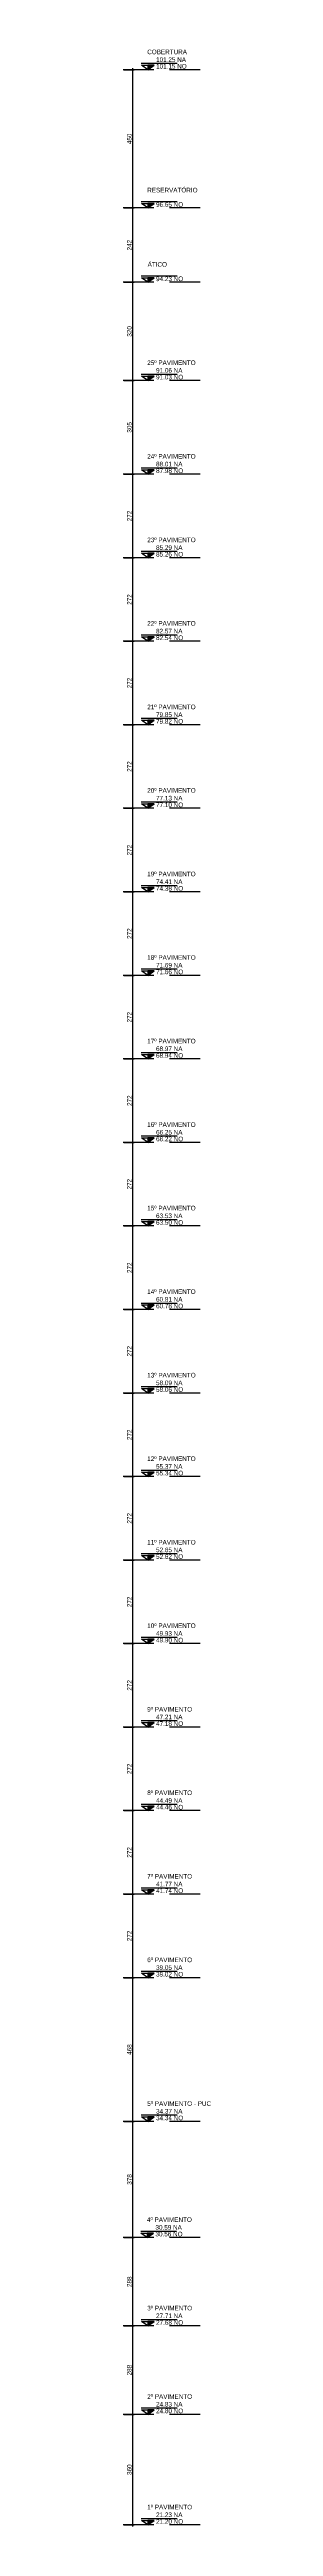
# Model space of a CAD drawing. Header units: metres. Extents: x -9138 to -7768, y 20 to 184.
# Drawn here: x -8618.1 to -8615.6, y 21.1 to 101.8 of the extents above; entities that cross this region are included whole.
import ezdxf
from ezdxf.enums import TextEntityAlignment as Align

# ---------------------------------------------------------------- set-up
doc = ezdxf.new("R2010")
doc.units = ezdxf.units.M
doc.linetypes.add('CTE ELEV$0$DASHEDX2', pattern=[1.5, 1, -0.5])
for name, color, linetype in [('ARQ-DIM EMBASAM', 2, 'Continuous'), ('CTE ELEV$0$ARQ-DIM', 2, 'Continuous'), ('CTE ELEV$0$ARQ-PRJ', 7, 'CTE ELEV$0$DASHEDX2'), ('CTE ELEV$0$ARQ-SIM', 1, 'Continuous')]:
    doc.layers.add(name, color=color, linetype=linetype)
doc.styles.add('CTE ELEV$0$Adesa', font='ARIALN.TTF')
doc.dimstyles.new('CTE ELEV$0$ADESA 1-0050', dxfattribs={"dimtxt": 0.1, "dimasz": 0.1, "dimexe": 0.05, "dimexo": 0.05, "dimgap": 0.03, "dimtad": 1, "dimdec": 1, "dimlfac": 100, "dimzin": 12, "dimtxsty": 'CTE ELEV$0$Adesa', "dimblk": 'CTE ELEV$0$_DotSmall', "dimcen": 1, "dimdle": 0.05, "dimclrd": 1, "dimclre": 1, "dimclrt": 256, "dimazin": 3, "dimtm": 1e-09, "dimtfac": 1, "dimtdec": 1, "dimtmove": 1, "dimatfit": 0, "dimldrblk": 'CTE ELEV$0$_DotSmall', "dimfxl": 0.8, "dimtvp": 2, "dimtolj": 1, "dimtzin": 0, "dimarcsym": 0})

# ---------------------------------------------------------------- blocks, each defined once
blk = doc.blocks.new('*U284')
h = blk.add_hatch()
h.set_pattern_fill('ANSI31', color=1, scale=0.00375, style=0)
h.set_pattern_definition([(45, (18.99673, 94.672672), (-0.0084189901, 0.0084189901), [])])
h.paths.add_polyline_path([(0.206, 0.146), (0.001, 0.146), (0, 0)])
at = {"color": 1}
blk.add_line((-0.213, 0.21), (0.95, 0.21), dxfattribs=at)
for points in [[(-0.205, 0.146), (0.001, 0.146), (0, 0), (-0.205, 0.146)], [(0.207, 0.146), (0.001, 0.146), (0, 0), (0.207, 0.146)]]:
    blk.add_lwpolyline(points, close=True, dxfattribs=at)
at = {"color": 1, "style": 'CTE ELEV$0$Adesa'}
blk.add_attdef('PAVIMENTO_001', (-0.02, 0.506), '', height=0.15, dxfattribs=at)
at = {"color": 3, "style": 'CTE ELEV$0$Adesa'}
blk.add_attdef('NA', text='', height=0.15, dxfattribs=at).set_placement((0.267, 0.21), align=Align.BOTTOM_LEFT)
blk.add_attdef('NO', text='', height=0.15, dxfattribs=at).set_placement((0.267, 0.188), align=Align.TOP_LEFT)
blk = doc.blocks.new('CTE ELEV$0$_DotSmall')
at = {"color": 0, "linetype": 'ByBlock', "const_width": 0.5}
blk.add_lwpolyline([(-0.0625, 0, 1), (0.0625, 0, 1)], format="xyb", close=True, dxfattribs=at)
blk = doc.blocks.new('*D571')
at = {"layer": 'CTE ELEV$0$ARQ-DIM', "color": 1, "lineweight": -2, "transparency": 16777216}
for p, q in [((-8618.08, 24.8), (-8617.746, 24.8)), ((-8617.796, 24.85), (-8617.796, 21.15)), ((-8618.08, 21.2), (-8617.746, 21.2))]:
    blk.add_line(p, q, dxfattribs=at)
at = {"layer": 'Defpoints', "color": 0, "transparency": 16777216}
for p in [(-8618.13, 24.8), (-8618.13, 21.2), (-8617.796, 21.2)]:
    blk.add_point(p, dxfattribs=at)
at = {"layer": 'CTE ELEV$0$ARQ-DIM', "color": 1, "lineweight": -2, "transparency": 16777216, "xscale": 0.1, "yscale": 0.1, "zscale": 0.1}
for p, rotation in [((-8617.796, 24.8), 90), ((-8617.796, 21.2), 270)]:
    blk.add_blockref('CTE ELEV$0$_DotSmall', p, dxfattribs=dict(at, rotation=rotation))
at = {"layer": 'CTE ELEV$0$ARQ-DIM', "transparency": 16777216, "insert": (-8617.902, 23), "char_height": 0.1, "attachment_point": 5, "rotation": 90, "style": 'CTE ELEV$0$Adesa'}
blk.add_mtext('\\A1;{\\H1.5x;360}', dxfattribs=at)
blk = doc.blocks.new('*D572')
at = {"layer": 'CTE ELEV$0$ARQ-DIM', "color": 1, "lineweight": -2, "transparency": 16777216}
for p, q in [((-8618.08, 27.68), (-8617.746, 27.68)), ((-8617.796, 27.73), (-8617.796, 24.75)), ((-8618.08, 24.8), (-8617.746, 24.8))]:
    blk.add_line(p, q, dxfattribs=at)
at = {"layer": 'Defpoints', "color": 0, "transparency": 16777216}
for p in [(-8618.13, 27.68), (-8618.13, 24.8), (-8617.796, 24.8)]:
    blk.add_point(p, dxfattribs=at)
at = {"layer": 'CTE ELEV$0$ARQ-DIM', "color": 1, "lineweight": -2, "transparency": 16777216, "xscale": 0.1, "yscale": 0.1, "zscale": 0.1}
for p, rotation in [((-8617.796, 27.68), 90), ((-8617.796, 24.8), 270)]:
    blk.add_blockref('CTE ELEV$0$_DotSmall', p, dxfattribs=dict(at, rotation=rotation))
at = {"layer": 'CTE ELEV$0$ARQ-DIM', "transparency": 16777216, "insert": (-8617.903, 26.24), "char_height": 0.1, "attachment_point": 5, "rotation": 90, "style": 'CTE ELEV$0$Adesa'}
blk.add_mtext('\\A1;{\\H1.5x;288}', dxfattribs=at)
blk = doc.blocks.new('*D573')
at = {"layer": 'CTE ELEV$0$ARQ-DIM', "color": 1, "lineweight": -2, "transparency": 16777216}
for p, q in [((-8618.08, 30.56), (-8617.746, 30.56)), ((-8617.796, 30.61), (-8617.796, 27.63)), ((-8618.08, 27.68), (-8617.746, 27.68))]:
    blk.add_line(p, q, dxfattribs=at)
at = {"layer": 'Defpoints', "color": 0, "transparency": 16777216}
for p in [(-8618.13, 30.56), (-8618.13, 27.68), (-8617.796, 27.68)]:
    blk.add_point(p, dxfattribs=at)
at = {"layer": 'CTE ELEV$0$ARQ-DIM', "color": 1, "lineweight": -2, "transparency": 16777216, "xscale": 0.1, "yscale": 0.1, "zscale": 0.1}
for p, rotation in [((-8617.796, 30.56), 90), ((-8617.796, 27.68), 270)]:
    blk.add_blockref('CTE ELEV$0$_DotSmall', p, dxfattribs=dict(at, rotation=rotation))
at = {"layer": 'CTE ELEV$0$ARQ-DIM', "transparency": 16777216, "insert": (-8617.902, 29.12), "char_height": 0.1, "attachment_point": 5, "rotation": 90, "style": 'CTE ELEV$0$Adesa'}
blk.add_mtext('\\A1;{\\H1.5x;288}', dxfattribs=at)
blk = doc.blocks.new('*D574')
at = {"layer": 'CTE ELEV$0$ARQ-DIM', "color": 1, "lineweight": -2, "transparency": 16777216}
for p, q in [((-8618.078, 34.34), (-8617.746, 34.34)), ((-8617.796, 34.39), (-8617.796, 30.51)), ((-8618.08, 30.56), (-8617.746, 30.56))]:
    blk.add_line(p, q, dxfattribs=at)
at = {"layer": 'Defpoints', "color": 0, "transparency": 16777216}
for p in [(-8618.128, 34.34, 0), (-8618.13, 30.56), (-8617.796, 30.56)]:
    blk.add_point(p, dxfattribs=at)
at = {"layer": 'CTE ELEV$0$ARQ-DIM', "color": 1, "lineweight": -2, "transparency": 16777216, "xscale": 0.1, "yscale": 0.1, "zscale": 0.1}
for p, rotation in [((-8617.796, 34.34), 90), ((-8617.796, 30.56), 270)]:
    blk.add_blockref('CTE ELEV$0$_DotSmall', p, dxfattribs=dict(at, rotation=rotation))
at = {"layer": 'CTE ELEV$0$ARQ-DIM', "transparency": 16777216, "insert": (-8617.902, 32.45), "char_height": 0.1, "attachment_point": 5, "rotation": 90, "style": 'CTE ELEV$0$Adesa'}
blk.add_mtext('\\A1;{\\H1.5x;378}', dxfattribs=at)
blk = doc.blocks.new('*D575')
at = {"layer": 'CTE ELEV$0$ARQ-DIM', "color": 1, "lineweight": -2, "transparency": 16777216}
for p, q in [((-8618.08, 39.02), (-8617.746, 39.02)), ((-8617.796, 39.07), (-8617.796, 34.29)), ((-8618.078, 34.34), (-8617.746, 34.34))]:
    blk.add_line(p, q, dxfattribs=at)
at = {"layer": 'Defpoints', "color": 0, "transparency": 16777216}
for p in [(-8618.13, 39.02, 0), (-8618.128, 34.34, 0), (-8617.796, 34.34)]:
    blk.add_point(p, dxfattribs=at)
at = {"layer": 'CTE ELEV$0$ARQ-DIM', "color": 1, "lineweight": -2, "transparency": 16777216, "xscale": 0.1, "yscale": 0.1, "zscale": 0.1}
for p, rotation in [((-8617.796, 39.02), 90), ((-8617.796, 34.34), 270)]:
    blk.add_blockref('CTE ELEV$0$_DotSmall', p, dxfattribs=dict(at, rotation=rotation))
at = {"layer": 'CTE ELEV$0$ARQ-DIM', "transparency": 16777216, "insert": (-8617.902, 36.68), "char_height": 0.1, "attachment_point": 5, "rotation": 90, "style": 'CTE ELEV$0$Adesa'}
blk.add_mtext('\\A1;{\\H1.5x;468}', dxfattribs=at)
blk = doc.blocks.new('*D576')
at = {"layer": 'CTE ELEV$0$ARQ-DIM', "color": 1, "lineweight": -2, "transparency": 16777216}
for p, q in [((-8618.08, 41.74), (-8617.746, 41.74)), ((-8617.796, 41.79), (-8617.796, 38.97)), ((-8618.08, 39.02), (-8617.746, 39.02))]:
    blk.add_line(p, q, dxfattribs=at)
at = {"layer": 'Defpoints', "color": 0, "transparency": 16777216}
for p in [(-8618.13, 41.74), (-8618.13, 39.02), (-8617.796, 39.02)]:
    blk.add_point(p, dxfattribs=at)
at = {"layer": 'CTE ELEV$0$ARQ-DIM', "color": 1, "lineweight": -2, "transparency": 16777216, "xscale": 0.1, "yscale": 0.1, "zscale": 0.1}
for p, rotation in [((-8617.796, 41.74), 90), ((-8617.796, 39.02), 270)]:
    blk.add_blockref('CTE ELEV$0$_DotSmall', p, dxfattribs=dict(at, rotation=rotation))
at = {"layer": 'CTE ELEV$0$ARQ-DIM', "transparency": 16777216, "insert": (-8617.901, 40.38), "char_height": 0.1, "attachment_point": 5, "rotation": 90, "style": 'CTE ELEV$0$Adesa'}
blk.add_mtext('\\A1;{\\H1.5x;272}', dxfattribs=at)
blk = doc.blocks.new('*D577')
at = {"layer": 'CTE ELEV$0$ARQ-DIM', "color": 1, "lineweight": -2, "transparency": 16777216}
for p, q in [((-8618.08, 44.46), (-8617.746, 44.46)), ((-8617.796, 44.51), (-8617.796, 41.69)), ((-8618.08, 41.74), (-8617.746, 41.74))]:
    blk.add_line(p, q, dxfattribs=at)
at = {"layer": 'Defpoints', "color": 0, "transparency": 16777216}
for p in [(-8618.13, 44.46), (-8618.13, 41.74), (-8617.796, 41.74)]:
    blk.add_point(p, dxfattribs=at)
at = {"layer": 'CTE ELEV$0$ARQ-DIM', "color": 1, "lineweight": -2, "transparency": 16777216, "xscale": 0.1, "yscale": 0.1, "zscale": 0.1}
for p, rotation in [((-8617.796, 44.46), 90), ((-8617.796, 41.74), 270)]:
    blk.add_blockref('CTE ELEV$0$_DotSmall', p, dxfattribs=dict(at, rotation=rotation))
at = {"layer": 'CTE ELEV$0$ARQ-DIM', "transparency": 16777216, "insert": (-8617.901, 43.1), "char_height": 0.1, "attachment_point": 5, "rotation": 90, "style": 'CTE ELEV$0$Adesa'}
blk.add_mtext('\\A1;{\\H1.5x;272}', dxfattribs=at)
blk = doc.blocks.new('*D578')
at = {"layer": 'CTE ELEV$0$ARQ-DIM', "color": 1, "lineweight": -2, "transparency": 16777216}
for p, q in [((-8618.08, 47.18), (-8617.746, 47.18)), ((-8617.796, 47.23), (-8617.796, 44.41)), ((-8618.08, 44.46), (-8617.746, 44.46))]:
    blk.add_line(p, q, dxfattribs=at)
at = {"layer": 'Defpoints', "color": 0, "transparency": 16777216}
for p in [(-8618.13, 47.18), (-8618.13, 44.46), (-8617.796, 44.46)]:
    blk.add_point(p, dxfattribs=at)
at = {"layer": 'CTE ELEV$0$ARQ-DIM', "color": 1, "lineweight": -2, "transparency": 16777216, "xscale": 0.1, "yscale": 0.1, "zscale": 0.1}
for p, rotation in [((-8617.796, 47.18), 90), ((-8617.796, 44.46), 270)]:
    blk.add_blockref('CTE ELEV$0$_DotSmall', p, dxfattribs=dict(at, rotation=rotation))
at = {"layer": 'CTE ELEV$0$ARQ-DIM', "transparency": 16777216, "insert": (-8617.901, 45.82), "char_height": 0.1, "attachment_point": 5, "rotation": 90, "style": 'CTE ELEV$0$Adesa'}
blk.add_mtext('\\A1;{\\H1.5x;272}', dxfattribs=at)
blk = doc.blocks.new('*D579')
at = {"layer": 'CTE ELEV$0$ARQ-DIM', "color": 1, "lineweight": -2, "transparency": 16777216}
for p, q in [((-8618.08, 49.9), (-8617.746, 49.9)), ((-8617.796, 49.95), (-8617.796, 47.13)), ((-8618.08, 47.18), (-8617.746, 47.18))]:
    blk.add_line(p, q, dxfattribs=at)
at = {"layer": 'Defpoints', "color": 0, "transparency": 16777216}
for p in [(-8618.13, 49.9), (-8618.13, 47.18), (-8617.796, 47.18)]:
    blk.add_point(p, dxfattribs=at)
at = {"layer": 'CTE ELEV$0$ARQ-DIM', "color": 1, "lineweight": -2, "transparency": 16777216, "xscale": 0.1, "yscale": 0.1, "zscale": 0.1}
for p, rotation in [((-8617.796, 49.9), 90), ((-8617.796, 47.18), 270)]:
    blk.add_blockref('CTE ELEV$0$_DotSmall', p, dxfattribs=dict(at, rotation=rotation))
at = {"layer": 'CTE ELEV$0$ARQ-DIM', "transparency": 16777216, "insert": (-8617.901, 48.54), "char_height": 0.1, "attachment_point": 5, "rotation": 90, "style": 'CTE ELEV$0$Adesa'}
blk.add_mtext('\\A1;{\\H1.5x;272}', dxfattribs=at)
blk = doc.blocks.new('*D580')
at = {"layer": 'CTE ELEV$0$ARQ-DIM', "color": 1, "lineweight": -2, "transparency": 16777216}
for p, q in [((-8618.08, 52.62), (-8617.746, 52.62)), ((-8617.796, 52.67), (-8617.796, 49.85)), ((-8618.08, 49.9), (-8617.746, 49.9))]:
    blk.add_line(p, q, dxfattribs=at)
at = {"layer": 'Defpoints', "color": 0, "transparency": 16777216}
for p in [(-8618.13, 52.62), (-8618.13, 49.9), (-8617.796, 49.9)]:
    blk.add_point(p, dxfattribs=at)
at = {"layer": 'CTE ELEV$0$ARQ-DIM', "color": 1, "lineweight": -2, "transparency": 16777216, "xscale": 0.1, "yscale": 0.1, "zscale": 0.1}
for p, rotation in [((-8617.796, 52.62), 90), ((-8617.796, 49.9), 270)]:
    blk.add_blockref('CTE ELEV$0$_DotSmall', p, dxfattribs=dict(at, rotation=rotation))
at = {"layer": 'CTE ELEV$0$ARQ-DIM', "transparency": 16777216, "insert": (-8617.901, 51.26), "char_height": 0.1, "attachment_point": 5, "rotation": 90, "style": 'CTE ELEV$0$Adesa'}
blk.add_mtext('\\A1;{\\H1.5x;272}', dxfattribs=at)
blk = doc.blocks.new('*D581')
at = {"layer": 'CTE ELEV$0$ARQ-DIM', "color": 1, "lineweight": -2, "transparency": 16777216}
for p, q in [((-8618.08, 55.34), (-8617.746, 55.34)), ((-8617.796, 55.39), (-8617.796, 52.57)), ((-8618.08, 52.62), (-8617.746, 52.62))]:
    blk.add_line(p, q, dxfattribs=at)
at = {"layer": 'Defpoints', "color": 0, "transparency": 16777216}
for p in [(-8618.13, 55.34), (-8618.13, 52.62), (-8617.796, 52.62)]:
    blk.add_point(p, dxfattribs=at)
at = {"layer": 'CTE ELEV$0$ARQ-DIM', "color": 1, "lineweight": -2, "transparency": 16777216, "xscale": 0.1, "yscale": 0.1, "zscale": 0.1}
for p, rotation in [((-8617.796, 55.34), 90), ((-8617.796, 52.62), 270)]:
    blk.add_blockref('CTE ELEV$0$_DotSmall', p, dxfattribs=dict(at, rotation=rotation))
at = {"layer": 'CTE ELEV$0$ARQ-DIM', "transparency": 16777216, "insert": (-8617.901, 53.98), "char_height": 0.1, "attachment_point": 5, "rotation": 90, "style": 'CTE ELEV$0$Adesa'}
blk.add_mtext('\\A1;{\\H1.5x;272}', dxfattribs=at)
blk = doc.blocks.new('*D582')
at = {"layer": 'CTE ELEV$0$ARQ-DIM', "color": 1, "lineweight": -2, "transparency": 16777216}
for p, q in [((-8617.796, 58.11), (-8617.796, 55.29)), ((-8618.08, 58.06), (-8617.746, 58.06)), ((-8618.08, 55.34), (-8617.746, 55.34))]:
    blk.add_line(p, q, dxfattribs=at)
at = {"layer": 'Defpoints', "color": 0, "transparency": 16777216}
for p in [(-8618.13, 58.06), (-8618.13, 55.34), (-8617.796, 55.34)]:
    blk.add_point(p, dxfattribs=at)
at = {"layer": 'CTE ELEV$0$ARQ-DIM', "color": 1, "lineweight": -2, "transparency": 16777216, "xscale": 0.1, "yscale": 0.1, "zscale": 0.1}
for p, rotation in [((-8617.796, 58.06), 90), ((-8617.796, 55.34), 270)]:
    blk.add_blockref('CTE ELEV$0$_DotSmall', p, dxfattribs=dict(at, rotation=rotation))
at = {"layer": 'CTE ELEV$0$ARQ-DIM', "transparency": 16777216, "insert": (-8617.901, 56.7), "char_height": 0.1, "attachment_point": 5, "rotation": 90, "style": 'CTE ELEV$0$Adesa'}
blk.add_mtext('\\A1;{\\H1.5x;272}', dxfattribs=at)
blk = doc.blocks.new('*D583')
at = {"layer": 'CTE ELEV$0$ARQ-DIM', "color": 1, "lineweight": -2, "transparency": 16777216}
for p, q in [((-8618.08, 60.78), (-8617.746, 60.78)), ((-8617.796, 60.83), (-8617.796, 58.01)), ((-8618.08, 58.06), (-8617.746, 58.06))]:
    blk.add_line(p, q, dxfattribs=at)
at = {"layer": 'Defpoints', "color": 0, "transparency": 16777216}
for p in [(-8618.13, 60.78), (-8618.13, 58.06), (-8617.796, 58.06)]:
    blk.add_point(p, dxfattribs=at)
at = {"layer": 'CTE ELEV$0$ARQ-DIM', "color": 1, "lineweight": -2, "transparency": 16777216, "xscale": 0.1, "yscale": 0.1, "zscale": 0.1}
for p, rotation in [((-8617.796, 60.78), 90), ((-8617.796, 58.06), 270)]:
    blk.add_blockref('CTE ELEV$0$_DotSmall', p, dxfattribs=dict(at, rotation=rotation))
at = {"layer": 'CTE ELEV$0$ARQ-DIM', "transparency": 16777216, "insert": (-8617.901, 59.42), "char_height": 0.1, "attachment_point": 5, "rotation": 90, "style": 'CTE ELEV$0$Adesa'}
blk.add_mtext('\\A1;{\\H1.5x;272}', dxfattribs=at)
blk = doc.blocks.new('*D584')
at = {"layer": 'CTE ELEV$0$ARQ-DIM', "color": 1, "lineweight": -2, "transparency": 16777216}
for p, q in [((-8618.08, 63.5), (-8617.746, 63.5)), ((-8617.796, 63.55), (-8617.796, 60.73)), ((-8618.08, 60.78), (-8617.746, 60.78))]:
    blk.add_line(p, q, dxfattribs=at)
at = {"layer": 'Defpoints', "color": 0, "transparency": 16777216}
for p in [(-8618.13, 63.5), (-8618.13, 60.78), (-8617.796, 60.78)]:
    blk.add_point(p, dxfattribs=at)
at = {"layer": 'CTE ELEV$0$ARQ-DIM', "color": 1, "lineweight": -2, "transparency": 16777216, "xscale": 0.1, "yscale": 0.1, "zscale": 0.1}
for p, rotation in [((-8617.796, 63.5), 90), ((-8617.796, 60.78), 270)]:
    blk.add_blockref('CTE ELEV$0$_DotSmall', p, dxfattribs=dict(at, rotation=rotation))
at = {"layer": 'CTE ELEV$0$ARQ-DIM', "transparency": 16777216, "insert": (-8617.901, 62.14), "char_height": 0.1, "attachment_point": 5, "rotation": 90, "style": 'CTE ELEV$0$Adesa'}
blk.add_mtext('\\A1;{\\H1.5x;272}', dxfattribs=at)
blk = doc.blocks.new('*D585')
at = {"layer": 'CTE ELEV$0$ARQ-DIM', "color": 1, "lineweight": -2, "transparency": 16777216}
for p, q in [((-8618.08, 66.22), (-8617.746, 66.22)), ((-8617.796, 66.27), (-8617.796, 63.45)), ((-8618.08, 63.5), (-8617.746, 63.5))]:
    blk.add_line(p, q, dxfattribs=at)
at = {"layer": 'Defpoints', "color": 0, "transparency": 16777216}
for p in [(-8618.13, 66.22), (-8618.13, 63.5), (-8617.796, 63.5)]:
    blk.add_point(p, dxfattribs=at)
at = {"layer": 'CTE ELEV$0$ARQ-DIM', "color": 1, "lineweight": -2, "transparency": 16777216, "xscale": 0.1, "yscale": 0.1, "zscale": 0.1}
for p, rotation in [((-8617.796, 66.22), 90), ((-8617.796, 63.5), 270)]:
    blk.add_blockref('CTE ELEV$0$_DotSmall', p, dxfattribs=dict(at, rotation=rotation))
at = {"layer": 'CTE ELEV$0$ARQ-DIM', "transparency": 16777216, "insert": (-8617.901, 64.86), "char_height": 0.1, "attachment_point": 5, "rotation": 90, "style": 'CTE ELEV$0$Adesa'}
blk.add_mtext('\\A1;{\\H1.5x;272}', dxfattribs=at)
blk = doc.blocks.new('*D586')
at = {"layer": 'CTE ELEV$0$ARQ-DIM', "color": 1, "lineweight": -2, "transparency": 16777216}
for p, q in [((-8618.08, 68.94), (-8617.746, 68.94)), ((-8617.796, 68.99), (-8617.796, 66.17)), ((-8618.08, 66.22), (-8617.746, 66.22))]:
    blk.add_line(p, q, dxfattribs=at)
at = {"layer": 'Defpoints', "color": 0, "transparency": 16777216}
for p in [(-8618.13, 68.94), (-8618.13, 66.22), (-8617.796, 66.22)]:
    blk.add_point(p, dxfattribs=at)
at = {"layer": 'CTE ELEV$0$ARQ-DIM', "color": 1, "lineweight": -2, "transparency": 16777216, "xscale": 0.1, "yscale": 0.1, "zscale": 0.1}
for p, rotation in [((-8617.796, 68.94), 90), ((-8617.796, 66.22), 270)]:
    blk.add_blockref('CTE ELEV$0$_DotSmall', p, dxfattribs=dict(at, rotation=rotation))
at = {"layer": 'CTE ELEV$0$ARQ-DIM', "transparency": 16777216, "insert": (-8617.901, 67.58), "char_height": 0.1, "attachment_point": 5, "rotation": 90, "style": 'CTE ELEV$0$Adesa'}
blk.add_mtext('\\A1;{\\H1.5x;272}', dxfattribs=at)
blk = doc.blocks.new('*D568')
at = {"layer": 'CTE ELEV$0$ARQ-DIM', "color": 1, "lineweight": -2, "transparency": 16777216}
for p, q in [((-8618.08, 94.23), (-8617.746, 94.23)), ((-8617.796, 94.28), (-8617.796, 90.98)), ((-8618.08, 91.03), (-8617.746, 91.03))]:
    blk.add_line(p, q, dxfattribs=at)
at = {"layer": 'Defpoints', "color": 0, "transparency": 16777216}
for p in [(-8618.13, 94.23, 0), (-8618.13, 91.03, 0), (-8617.796, 91.03)]:
    blk.add_point(p, dxfattribs=at)
at = {"layer": 'CTE ELEV$0$ARQ-DIM', "color": 1, "lineweight": -2, "transparency": 16777216, "xscale": 0.1, "yscale": 0.1, "zscale": 0.1}
for p, rotation in [((-8617.796, 94.23), 90), ((-8617.796, 91.03), 270)]:
    blk.add_blockref('CTE ELEV$0$_DotSmall', p, dxfattribs=dict(at, rotation=rotation))
at = {"layer": 'CTE ELEV$0$ARQ-DIM', "transparency": 16777216, "insert": (-8617.902, 92.63), "char_height": 0.1, "attachment_point": 5, "rotation": 90, "style": 'CTE ELEV$0$Adesa'}
blk.add_mtext('\\A1;{\\H1.5x;320}', dxfattribs=at)
blk = doc.blocks.new('*D569')
at = {"layer": 'CTE ELEV$0$ARQ-DIM', "color": 1, "lineweight": -2, "transparency": 16777216}
for p, q in [((-8618.08, 71.66), (-8617.746, 71.66)), ((-8617.796, 71.71), (-8617.796, 68.89)), ((-8618.08, 68.94), (-8617.746, 68.94))]:
    blk.add_line(p, q, dxfattribs=at)
at = {"layer": 'Defpoints', "color": 0, "transparency": 16777216}
for p in [(-8618.13, 71.66), (-8618.13, 68.94), (-8617.796, 68.94)]:
    blk.add_point(p, dxfattribs=at)
at = {"layer": 'CTE ELEV$0$ARQ-DIM', "color": 1, "lineweight": -2, "transparency": 16777216, "xscale": 0.1, "yscale": 0.1, "zscale": 0.1}
for p, rotation in [((-8617.796, 71.66), 90), ((-8617.796, 68.94), 270)]:
    blk.add_blockref('CTE ELEV$0$_DotSmall', p, dxfattribs=dict(at, rotation=rotation))
at = {"layer": 'CTE ELEV$0$ARQ-DIM', "transparency": 16777216, "insert": (-8617.901, 70.3), "char_height": 0.1, "attachment_point": 5, "rotation": 90, "style": 'CTE ELEV$0$Adesa'}
blk.add_mtext('\\A1;{\\H1.5x;272}', dxfattribs=at)
blk = doc.blocks.new('*D570')
at = {"layer": 'CTE ELEV$0$ARQ-DIM', "color": 1, "lineweight": -2, "transparency": 16777216}
for p, q in [((-8618.08, 74.38), (-8617.746, 74.38)), ((-8617.796, 74.43), (-8617.796, 71.61)), ((-8618.08, 71.66), (-8617.746, 71.66))]:
    blk.add_line(p, q, dxfattribs=at)
at = {"layer": 'Defpoints', "color": 0, "transparency": 16777216}
for p in [(-8618.13, 74.38), (-8618.13, 71.66), (-8617.796, 71.66)]:
    blk.add_point(p, dxfattribs=at)
at = {"layer": 'CTE ELEV$0$ARQ-DIM', "color": 1, "lineweight": -2, "transparency": 16777216, "xscale": 0.1, "yscale": 0.1, "zscale": 0.1}
for p, rotation in [((-8617.796, 74.38), 90), ((-8617.796, 71.66), 270)]:
    blk.add_blockref('CTE ELEV$0$_DotSmall', p, dxfattribs=dict(at, rotation=rotation))
at = {"layer": 'CTE ELEV$0$ARQ-DIM', "transparency": 16777216, "insert": (-8617.901, 73.02), "char_height": 0.1, "attachment_point": 5, "rotation": 90, "style": 'CTE ELEV$0$Adesa'}
blk.add_mtext('\\A1;{\\H1.5x;272}', dxfattribs=at)
blk = doc.blocks.new('*D565')
at = {"layer": 'CTE ELEV$0$ARQ-DIM', "color": 1, "lineweight": -2, "transparency": 16777216}
for p, q in [((-8618.08, 77.1), (-8617.746, 77.1)), ((-8617.796, 77.15), (-8617.796, 74.33)), ((-8618.08, 74.38), (-8617.746, 74.38))]:
    blk.add_line(p, q, dxfattribs=at)
at = {"layer": 'Defpoints', "color": 0, "transparency": 16777216}
for p in [(-8618.13, 77.1), (-8618.13, 74.38), (-8617.796, 74.38)]:
    blk.add_point(p, dxfattribs=at)
at = {"layer": 'CTE ELEV$0$ARQ-DIM', "color": 1, "lineweight": -2, "transparency": 16777216, "xscale": 0.1, "yscale": 0.1, "zscale": 0.1}
for p, rotation in [((-8617.796, 77.1), 90), ((-8617.796, 74.38), 270)]:
    blk.add_blockref('CTE ELEV$0$_DotSmall', p, dxfattribs=dict(at, rotation=rotation))
at = {"layer": 'CTE ELEV$0$ARQ-DIM', "transparency": 16777216, "insert": (-8617.901, 75.74), "char_height": 0.1, "attachment_point": 5, "rotation": 90, "style": 'CTE ELEV$0$Adesa'}
blk.add_mtext('\\A1;{\\H1.5x;272}', dxfattribs=at)
blk = doc.blocks.new('*D566')
at = {"layer": 'CTE ELEV$0$ARQ-DIM', "color": 1, "lineweight": -2, "transparency": 16777216}
for p, q in [((-8617.796, 79.87), (-8617.796, 77.05)), ((-8618.08, 79.82), (-8617.746, 79.82)), ((-8618.08, 77.1), (-8617.746, 77.1))]:
    blk.add_line(p, q, dxfattribs=at)
at = {"layer": 'Defpoints', "color": 0, "transparency": 16777216}
for p in [(-8618.13, 79.82), (-8618.13, 77.1), (-8617.796, 77.1)]:
    blk.add_point(p, dxfattribs=at)
at = {"layer": 'CTE ELEV$0$ARQ-DIM', "color": 1, "lineweight": -2, "transparency": 16777216, "xscale": 0.1, "yscale": 0.1, "zscale": 0.1}
for p, rotation in [((-8617.796, 79.82), 90), ((-8617.796, 77.1), 270)]:
    blk.add_blockref('CTE ELEV$0$_DotSmall', p, dxfattribs=dict(at, rotation=rotation))
at = {"layer": 'CTE ELEV$0$ARQ-DIM', "transparency": 16777216, "insert": (-8617.901, 78.46), "char_height": 0.1, "attachment_point": 5, "rotation": 90, "style": 'CTE ELEV$0$Adesa'}
blk.add_mtext('\\A1;{\\H1.5x;272}', dxfattribs=at)
blk = doc.blocks.new('*D567')
at = {"layer": 'CTE ELEV$0$ARQ-DIM', "color": 1, "lineweight": -2, "transparency": 16777216}
for p, q in [((-8618.08, 82.54), (-8617.746, 82.54)), ((-8617.796, 82.59), (-8617.796, 79.77)), ((-8618.08, 79.82), (-8617.746, 79.82))]:
    blk.add_line(p, q, dxfattribs=at)
at = {"layer": 'Defpoints', "color": 0, "transparency": 16777216}
for p in [(-8618.13, 82.54), (-8618.13, 79.82), (-8617.796, 79.82)]:
    blk.add_point(p, dxfattribs=at)
at = {"layer": 'CTE ELEV$0$ARQ-DIM', "color": 1, "lineweight": -2, "transparency": 16777216, "xscale": 0.1, "yscale": 0.1, "zscale": 0.1}
for p, rotation in [((-8617.796, 82.54), 90), ((-8617.796, 79.82), 270)]:
    blk.add_blockref('CTE ELEV$0$_DotSmall', p, dxfattribs=dict(at, rotation=rotation))
at = {"layer": 'CTE ELEV$0$ARQ-DIM', "transparency": 16777216, "insert": (-8617.901, 81.18), "char_height": 0.1, "attachment_point": 5, "rotation": 90, "style": 'CTE ELEV$0$Adesa'}
blk.add_mtext('\\A1;{\\H1.5x;272}', dxfattribs=at)
blk = doc.blocks.new('*D562')
at = {"layer": 'CTE ELEV$0$ARQ-DIM', "color": 1, "lineweight": -2, "transparency": 16777216}
for p, q in [((-8618.08, 85.26), (-8617.746, 85.26)), ((-8617.796, 85.31), (-8617.796, 82.49)), ((-8618.08, 82.54), (-8617.746, 82.54))]:
    blk.add_line(p, q, dxfattribs=at)
at = {"layer": 'Defpoints', "color": 0, "transparency": 16777216}
for p in [(-8618.13, 85.26), (-8618.13, 82.54), (-8617.796, 82.54)]:
    blk.add_point(p, dxfattribs=at)
at = {"layer": 'CTE ELEV$0$ARQ-DIM', "color": 1, "lineweight": -2, "transparency": 16777216, "xscale": 0.1, "yscale": 0.1, "zscale": 0.1}
for p, rotation in [((-8617.796, 85.26), 90), ((-8617.796, 82.54), 270)]:
    blk.add_blockref('CTE ELEV$0$_DotSmall', p, dxfattribs=dict(at, rotation=rotation))
at = {"layer": 'CTE ELEV$0$ARQ-DIM', "transparency": 16777216, "insert": (-8617.901, 83.9), "char_height": 0.1, "attachment_point": 5, "rotation": 90, "style": 'CTE ELEV$0$Adesa'}
blk.add_mtext('\\A1;{\\H1.5x;272}', dxfattribs=at)
blk = doc.blocks.new('*D563')
at = {"layer": 'CTE ELEV$0$ARQ-DIM', "color": 1, "lineweight": -2, "transparency": 16777216}
for p, q in [((-8618.08, 87.98), (-8617.746, 87.98)), ((-8617.796, 88.03), (-8617.796, 85.21)), ((-8618.08, 85.26), (-8617.746, 85.26))]:
    blk.add_line(p, q, dxfattribs=at)
at = {"layer": 'Defpoints', "color": 0, "transparency": 16777216}
for p in [(-8618.13, 87.98), (-8618.13, 85.26), (-8617.796, 85.26)]:
    blk.add_point(p, dxfattribs=at)
at = {"layer": 'CTE ELEV$0$ARQ-DIM', "color": 1, "lineweight": -2, "transparency": 16777216, "xscale": 0.1, "yscale": 0.1, "zscale": 0.1}
for p, rotation in [((-8617.796, 87.98), 90), ((-8617.796, 85.26), 270)]:
    blk.add_blockref('CTE ELEV$0$_DotSmall', p, dxfattribs=dict(at, rotation=rotation))
at = {"layer": 'CTE ELEV$0$ARQ-DIM', "transparency": 16777216, "insert": (-8617.901, 86.62), "char_height": 0.1, "attachment_point": 5, "rotation": 90, "style": 'CTE ELEV$0$Adesa'}
blk.add_mtext('\\A1;{\\H1.5x;272}', dxfattribs=at)
blk = doc.blocks.new('*D564')
at = {"layer": 'CTE ELEV$0$ARQ-DIM', "color": 1, "lineweight": -2, "transparency": 16777216}
for p, q in [((-8618.08, 91.03), (-8617.746, 91.03)), ((-8617.796, 91.08), (-8617.796, 87.93)), ((-8618.08, 87.98), (-8617.746, 87.98))]:
    blk.add_line(p, q, dxfattribs=at)
at = {"layer": 'Defpoints', "color": 0, "transparency": 16777216}
for p in [(-8618.13, 91.03, 0), (-8618.13, 87.98), (-8617.796, 87.98)]:
    blk.add_point(p, dxfattribs=at)
at = {"layer": 'CTE ELEV$0$ARQ-DIM', "color": 1, "lineweight": -2, "transparency": 16777216, "xscale": 0.1, "yscale": 0.1, "zscale": 0.1}
for p, rotation in [((-8617.796, 91.03), 90), ((-8617.796, 87.98), 270)]:
    blk.add_blockref('CTE ELEV$0$_DotSmall', p, dxfattribs=dict(at, rotation=rotation))
at = {"layer": 'CTE ELEV$0$ARQ-DIM', "transparency": 16777216, "insert": (-8617.902, 89.505), "char_height": 0.1, "attachment_point": 5, "rotation": 90, "style": 'CTE ELEV$0$Adesa'}
blk.add_mtext('\\A1;{\\H1.5x;305}', dxfattribs=at)
blk = doc.blocks.new('*D659')
at = {"layer": 'CTE ELEV$0$ARQ-DIM', "color": 1, "lineweight": -2, "transparency": 16777216}
for p, q in [((-8618.08, 96.65), (-8617.746, 96.65)), ((-8617.796, 96.7), (-8617.796, 94.18)), ((-8618.08, 94.23), (-8617.746, 94.23))]:
    blk.add_line(p, q, dxfattribs=at)
at = {"layer": 'Defpoints', "color": 0, "transparency": 16777216}
for p in [(-8618.13, 96.65, 0), (-8618.13, 94.23, 0), (-8617.796, 94.23)]:
    blk.add_point(p, dxfattribs=at)
at = {"layer": 'CTE ELEV$0$ARQ-DIM', "color": 1, "lineweight": -2, "transparency": 16777216, "xscale": 0.1, "yscale": 0.1, "zscale": 0.1}
for p, rotation in [((-8617.796, 96.65), 90), ((-8617.796, 94.23), 270)]:
    blk.add_blockref('CTE ELEV$0$_DotSmall', p, dxfattribs=dict(at, rotation=rotation))
at = {"layer": 'CTE ELEV$0$ARQ-DIM', "transparency": 16777216, "insert": (-8617.901, 95.44), "char_height": 0.1, "attachment_point": 5, "rotation": 90, "style": 'CTE ELEV$0$Adesa'}
blk.add_mtext('\\A1;{\\H1.5x;242}', dxfattribs=at)
blk = doc.blocks.new('*D660')
at = {"layer": 'CTE ELEV$0$ARQ-DIM', "color": 1, "lineweight": -2, "transparency": 16777216}
for p, q in [((-8618.08, 101.15), (-8617.746, 101.15)), ((-8617.796, 101.2), (-8617.796, 96.6)), ((-8618.08, 96.65), (-8617.746, 96.65))]:
    blk.add_line(p, q, dxfattribs=at)
at = {"layer": 'Defpoints', "color": 0, "transparency": 16777216}
for p in [(-8618.13, 101.15, 0), (-8618.13, 96.65, 0), (-8617.796, 96.65)]:
    blk.add_point(p, dxfattribs=at)
at = {"layer": 'CTE ELEV$0$ARQ-DIM', "color": 1, "lineweight": -2, "transparency": 16777216, "xscale": 0.1, "yscale": 0.1, "zscale": 0.1}
for p, rotation in [((-8617.796, 101.15), 90), ((-8617.796, 96.65), 270)]:
    blk.add_blockref('CTE ELEV$0$_DotSmall', p, dxfattribs=dict(at, rotation=rotation))
at = {"layer": 'CTE ELEV$0$ARQ-DIM', "transparency": 16777216, "insert": (-8617.902, 98.9), "char_height": 0.1, "attachment_point": 5, "rotation": 90, "style": 'CTE ELEV$0$Adesa'}
blk.add_mtext('\\A1;{\\H1.5x;450}', dxfattribs=at)
blk = doc.blocks.new('CTE ELEV')
at = {"layer": 'CTE ELEV$0$ARQ-PRJ'}
for p, q in [((-8615.605, 101.15, -0.0001), (-8618.1296, 101.15, -0.0001)), ((-8615.605, 96.65, -0.0001), (-8618.1296, 96.65, -0.0001)), ((-8615.605, 94.23, 0), (-8618.1296, 94.23, 0)), ((-8615.605, 91.03, 0), (-8618.1296, 91.03, 0)), ((-8615.605, 87.98, 0), (-8618.1296, 87.98, 0)), ((-8615.605, 85.26, 0), (-8618.1296, 85.26, 0)), ((-8615.605, 82.54, 0), (-8618.1296, 82.54, 0)), ((-8615.605, 79.82, 0), (-8618.1296, 79.82, 0)), ((-8615.605, 77.1, 0), (-8618.1296, 77.1, 0)), ((-8615.605, 74.38, 0), (-8618.1296, 74.38, 0)), ((-8615.605, 71.66, 0), (-8618.1296, 71.66, 0)), ((-8615.605, 68.94, 0), (-8618.1296, 68.94, 0)), ((-8615.605, 66.22, 0), (-8618.1296, 66.22, 0)), ((-8615.605, 63.5, 0), (-8618.1296, 63.5, 0)), ((-8615.605, 60.78, 0), (-8618.1296, 60.78, 0)), ((-8615.605, 58.06, 0), (-8618.1296, 58.06, 0)), ((-8615.605, 55.34, 0), (-8618.1296, 55.34, 0)), ((-8615.605, 52.62, 0), (-8618.1296, 52.62, 0)), ((-8615.605, 49.9, 0), (-8618.1296, 49.9, 0)), ((-8615.605, 47.18, 0), (-8618.1296, 47.18, 0)), ((-8615.605, 44.46, 0), (-8618.1296, 44.46, 0)), ((-8615.605, 41.74, 0), (-8618.1296, 41.74, 0)), ((-8615.605, 39.02, 0), (-8618.1296, 39.02, 0)), ((-8615.605, 34.34, 0), (-8618.1282, 34.34, 0)), ((-8615.605, 30.56), (-8618.1282, 30.56)), ((-8615.6051, 27.6792), (-8618.1297, 27.68)), ((-8615.6051, 24.7999), (-8618.1297, 24.7999)), ((-8615.605, 21.2), (-8618.1296, 21.2))]:
    blk.add_line(p, q, dxfattribs=at)
at = {"layer": 'CTE ELEV$0$ARQ-SIM', "color": 1}
for p, values in [((-8617.3032, 101.15, -0.0001), {'PAVIMENTO_001': 'COBERTURA', 'NA': '101.25 NA', 'NO': '101.15 NO'}), ((-8617.3032, 91.03, 0), {'PAVIMENTO_001': '25º PAVIMENTO', 'NA': '91.06 NA', 'NO': '91.03 NO'}), ((-8617.3032, 87.98, 0), {'PAVIMENTO_001': '24º PAVIMENTO', 'NA': '88.01 NA', 'NO': '87.98 NO'}), ((-8617.3032, 85.26, 0), {'PAVIMENTO_001': '23º PAVIMENTO', 'NA': '85.29 NA', 'NO': '85.26 NO'}), ((-8617.3032, 82.54, 0), {'PAVIMENTO_001': '22º PAVIMENTO', 'NA': '82.57 NA', 'NO': '82.54 NO'}), ((-8617.3032, 79.82, 0), {'PAVIMENTO_001': '21º PAVIMENTO', 'NA': '79.85 NA', 'NO': '79.82 NO'}), ((-8617.3032, 77.1, 0), {'PAVIMENTO_001': '20º PAVIMENTO', 'NA': '77.13 NA', 'NO': '77.10 NO'}), ((-8617.3032, 74.38, 0), {'PAVIMENTO_001': '19º PAVIMENTO', 'NA': '74.41 NA', 'NO': '74.38 NO'}), ((-8617.3032, 71.66, 0), {'PAVIMENTO_001': '18º PAVIMENTO', 'NA': '71.69 NA', 'NO': '71.66 NO'}), ((-8617.3032, 68.94, 0), {'PAVIMENTO_001': '17º PAVIMENTO', 'NA': '68.97 NA', 'NO': '68.94 NO'}), ((-8617.3032, 66.22, 0), {'PAVIMENTO_001': '16º PAVIMENTO', 'NA': '66.25 NA', 'NO': '66.22 NO'}), ((-8617.3032, 63.5, 0), {'PAVIMENTO_001': '15º PAVIMENTO', 'NA': '63.53 NA', 'NO': '63.50 NO'}), ((-8617.3032, 60.78, 0), {'PAVIMENTO_001': '14º PAVIMENTO', 'NA': '60.81 NA', 'NO': '60.78 NO'}), ((-8617.3032, 58.06, 0), {'PAVIMENTO_001': '13º PAVIMENTO', 'NA': '58.09 NA', 'NO': '58.06 NO'}), ((-8617.3032, 55.34, 0), {'PAVIMENTO_001': '12º PAVIMENTO', 'NA': '55.37 NA', 'NO': '55.34 NO'}), ((-8617.3032, 52.62, 0), {'PAVIMENTO_001': '11º PAVIMENTO', 'NA': '52.65 NA', 'NO': '52.62 NO'}), ((-8617.3032, 49.9, 0), {'PAVIMENTO_001': '10º PAVIMENTO', 'NA': '49.93 NA', 'NO': '49.90 NO'}), ((-8617.3032, 47.18, 0), {'PAVIMENTO_001': '9º PAVIMENTO', 'NA': '47.21 NA', 'NO': '47.18 NO'}), ((-8617.3032, 44.46, 0), {'PAVIMENTO_001': '8º PAVIMENTO', 'NA': '44.49 NA', 'NO': '44.46 NO'}), ((-8617.3032, 41.74, 0), {'PAVIMENTO_001': '7º PAVIMENTO', 'NA': '41.77 NA', 'NO': '41.74 NO'}), ((-8617.3032, 39.02, 0), {'PAVIMENTO_001': '6º PAVIMENTO', 'NA': '39.05 NA', 'NO': '39.02 NO'}), ((-8617.3032, 34.34, 0), {'PAVIMENTO_001': '5º PAVIMENTO - PUC', 'NA': '34.37 NA', 'NO': '34.34 NO'}), ((-8617.3033, 27.68), {'PAVIMENTO_001': '3º PAVIMENTO', 'NA': '27.71 NA', 'NO': '27.68 NO'}), ((-8617.3033, 24.7999), {'PAVIMENTO_001': '2º PAVIMENTO', 'NA': '24.83 NA', 'NO': '24.80 NO'}), ((-8617.3032, 21.2), {'PAVIMENTO_001': '1º PAVIMENTO', 'NA': '21.23 NA', 'NO': '21.20 NO'})]:
    blk.add_blockref('*U284', p, dxfattribs=at).add_auto_attribs(values)
ref = blk.add_blockref('*U284', (-8617.3032, 96.65, -0.0001), dxfattribs=at)
ref.add_attrib('PAVIMENTO_001', 'RESERVATÓRIO', (-8617.3231, 97.1564, -0.0001), dxfattribs={"layer": '0', "color": 1, "height": 0.15, "style": 'CTE ELEV$0$Adesa'})
ref.add_attrib('NO', '96.65 NO', dxfattribs={"layer": '0', "color": 3, "height": 0.15, "style": 'CTE ELEV$0$Adesa'}).set_placement((-8617.0364, 96.8375, -0.0001), align=Align.TOP_LEFT)
ref = blk.add_blockref('*U284', (-8617.3032, 94.23, 0), dxfattribs=at)
ref.add_attrib('PAVIMENTO_001', 'ÁTICO', (-8617.3099, 94.7364, 0), dxfattribs={"layer": '0', "color": 1, "height": 0.15, "style": 'CTE ELEV$0$Adesa'})
ref.add_attrib('NO', '94.23 NO', dxfattribs={"layer": '0', "color": 3, "height": 0.15, "style": 'CTE ELEV$0$Adesa'}).set_placement((-8617.0364, 94.4175, 0), align=Align.TOP_LEFT)
ref = blk.add_blockref('*U284', (-8617.3231, 30.56), dxfattribs=at)
ref.add_attrib('PAVIMENTO_001', '4º PAVIMENTO', (-8617.3318, 31.0664), dxfattribs={"layer": '0', "color": 1, "height": 0.15, "style": 'CTE ELEV$0$Adesa'})
ref.add_attrib('NA', '30.59 NA', dxfattribs={"layer": '0', "color": 3, "height": 0.15, "style": 'CTE ELEV$0$Adesa'}).set_placement((-8617.0563, 30.7696), align=Align.BOTTOM_LEFT)
ref.add_attrib('NO', '30.56 NO', dxfattribs={"layer": '0', "color": 3, "height": 0.15, "style": 'CTE ELEV$0$Adesa'}).set_placement((-8617.0563, 30.7475), align=Align.TOP_LEFT)
at = {"layer": 'CTE ELEV$0$ARQ-DIM'}
for base, p1, p2, picture, middle in [((-8617.7957, 96.65, 0), (-8618.1296, 101.15, -0.0001), (-8618.1296, 96.65, -0.0001), '*D660', (-8617.9023, 98.9, 0)), ((-8617.7957, 94.23, -0.0001), (-8618.1296, 96.65, -0.0001), (-8618.1296, 94.23, -0.0001), '*D659', (-8617.901, 95.44, -0.0001)), ((-8617.7957, 91.03, 0), (-8618.1296, 94.23, 0), (-8618.1296, 91.03, 0), '*D568', (-8617.9023, 92.63, 0)), ((-8617.7957, 87.98, 0), (-8618.1296, 91.03, 0), (-8618.1296, 87.98, 0), '*D564', (-8617.9023, 89.505, 0)), ((-8617.7957, 85.26, 0), (-8618.1296, 87.98, 0), (-8618.1296, 85.26, 0), '*D563', (-8617.901, 86.62, 0)), ((-8617.7957, 82.54, 0), (-8618.1296, 85.26, 0), (-8618.1296, 82.54, 0), '*D562', (-8617.901, 83.9, 0)), ((-8617.7957, 79.82, 0), (-8618.1296, 82.54, 0), (-8618.1296, 79.82, 0), '*D567', (-8617.901, 81.18, 0)), ((-8617.7957, 77.1, 0), (-8618.1296, 79.82, 0), (-8618.1296, 77.1, 0), '*D566', (-8617.901, 78.46, 0)), ((-8617.7957, 74.38, 0), (-8618.1296, 77.1, 0), (-8618.1296, 74.38, 0), '*D565', (-8617.901, 75.74, 0)), ((-8617.7957, 71.66, 0), (-8618.1296, 74.38, 0), (-8618.1296, 71.66, 0), '*D570', (-8617.901, 73.02, 0)), ((-8617.7957, 68.94, 0), (-8618.1296, 71.66, 0), (-8618.1296, 68.94, 0), '*D569', (-8617.901, 70.3, 0)), ((-8617.7957, 66.22, 0), (-8618.1296, 68.94, 0), (-8618.1296, 66.22, 0), '*D586', (-8617.901, 67.58, 0)), ((-8617.7957, 63.5, 0), (-8618.1296, 66.22, 0), (-8618.1296, 63.5, 0), '*D585', (-8617.901, 64.86, 0)), ((-8617.7957, 60.78, 0), (-8618.1296, 63.5, 0), (-8618.1296, 60.78, 0), '*D584', (-8617.901, 62.14, 0)), ((-8617.7957, 58.06, 0), (-8618.1296, 60.78, 0), (-8618.1296, 58.06, 0), '*D583', (-8617.901, 59.42, 0)), ((-8617.7957, 55.34, 0), (-8618.1296, 58.06, 0), (-8618.1296, 55.34, 0), '*D582', (-8617.901, 56.7, 0)), ((-8617.7957, 52.62, 0), (-8618.1296, 55.34, 0), (-8618.1296, 52.62, 0), '*D581', (-8617.901, 53.98, 0)), ((-8617.7957, 49.9, 0), (-8618.1296, 52.62, 0), (-8618.1296, 49.9, 0), '*D580', (-8617.901, 51.26, 0)), ((-8617.7957, 47.18, 0), (-8618.1296, 49.9, 0), (-8618.1296, 47.18, 0), '*D579', (-8617.901, 48.54, 0)), ((-8617.7957, 44.46, 0), (-8618.1296, 47.18, 0), (-8618.1296, 44.46, 0), '*D578', (-8617.901, 45.82, 0)), ((-8617.7957, 41.74, 0), (-8618.1296, 44.46, 0), (-8618.1296, 41.74, 0), '*D577', (-8617.901, 43.1, 0)), ((-8617.7957, 39.02, 0), (-8618.1296, 41.74, 0), (-8618.1296, 39.02, 0), '*D576', (-8617.901, 40.38, 0)), ((-8617.7957, 34.34), (-8618.1296, 39.02, 0), (-8618.1282, 34.34, 0), '*D575', (-8617.9023, 36.68)), ((-8617.7957, 30.56), (-8618.1282, 34.34, 0), (-8618.1296, 30.56), '*D574', (-8617.9023, 32.45)), ((-8617.7958, 27.68), (-8618.1296, 30.56), (-8618.1297, 27.68), '*D573', (-8617.9024, 29.12)), ((-8617.796, 24.7999), (-8618.1297, 27.68), (-8618.1297, 24.7999), '*D572', (-8617.9025, 26.24)), ((-8617.7958, 21.2), (-8618.1297, 24.7999), (-8618.1296, 21.2), '*D571', (-8617.9024, 23))]:
    dim = blk.add_linear_dim(base=base, p1=p1, p2=p2, angle=90, text='{\\H1.5x;<>}', dimstyle='CTE ELEV$0$ADESA 1-0050', dxfattribs=at)
    dim.commit()
    dim.dimension.update_dxf_attribs({"geometry": picture, "text_midpoint": middle})

msp = doc.modelspace()

# ---------------------------------------------------------------- block references
at = {"layer": 'ARQ-DIM EMBASAM'}
msp.add_blockref('CTE ELEV', (0, 0), dxfattribs=at)

doc.saveas('drawing.dxf')
